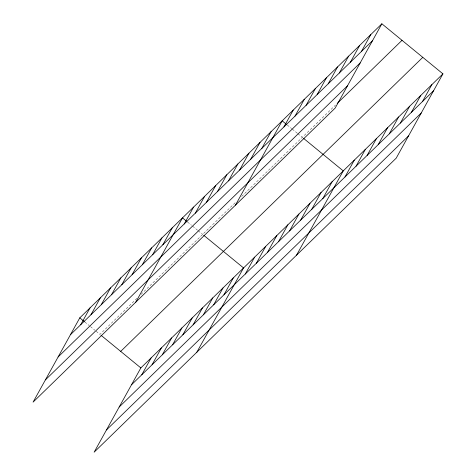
<?xml version="1.0" encoding="UTF-8"?>
<svg xmlns="http://www.w3.org/2000/svg" width="476" height="476" viewBox="0 0 476 476"><rect width="100%" height="100%" fill="white"/><g stroke="black" fill="none" stroke-linecap="round" stroke-linejoin="round"><path stroke-width="0.36" stroke-dasharray="2.38 1.78" d="M136.915 298.381L99.936 334.372L95.462 330.701M141.021 294.382L235.876 202.05M241.677 196.404L335.562 105.012M287.224 124.968L291.699 128.639M292.258 129.097L297.298 133.226M297.857 133.685L302.337 137.356M187.532 222.006L191.453 225.219M192.572 226.136L197.611 230.265M198.171 230.723L202.645 234.394M84.823 321.984L89.304 325.655M90.422 326.572L94.902 330.243"/><path stroke-width="0.71" d="M381.871 23.8L79.789 317.855L33.064 402.143L335.152 108.088L381.871 23.8L442.936 73.857L396.21 158.145L94.129 452.2L140.848 367.912L442.936 73.857M80.7 324.733L90.059 307.853M90.975 314.737L100.329 297.857M101.245 304.735L110.599 287.861M111.515 294.739L120.868 277.865M121.785 284.743L131.144 267.863M132.054 274.747L141.414 257.867M142.33 264.745L151.683 247.871M152.6 254.749L161.953 237.869M162.869 244.753L172.223 227.873M135.773 302.165L182.498 217.877L186.973 221.548M184.218 223.97L193.571 207.096M195.291 213.189L204.65 196.314M206.37 202.407L215.723 185.527M217.449 191.626L226.802 174.746M228.522 180.844L237.875 163.964M239.601 170.063L248.954 153.183M250.673 159.281L260.033 142.401M261.752 148.5L271.106 131.62M235.465 205.126L282.185 120.839L286.659 124.51M141.765 374.79L151.118 357.916M152.034 364.794L161.394 347.914M283.904 126.931L293.258 110.057M162.304 354.798L171.663 337.918M294.983 116.15L304.337 99.276M172.58 344.797L181.933 327.922M306.056 105.369L315.415 88.494M182.849 334.801L192.203 317.92M317.135 94.587L326.488 77.707M193.119 324.805L202.473 307.924M328.208 83.806L337.567 66.926M203.389 314.803L212.748 297.928M339.287 73.024L348.64 56.144M213.659 304.807L223.018 287.932M350.366 62.243L359.719 45.363M223.934 294.811L233.288 277.93M361.439 51.462L370.798 34.581M196.838 352.222L243.557 267.934L203.74 235.293M245.277 274.027L254.636 257.153M256.356 263.246L265.709 246.372M267.435 252.464L276.788 235.59M278.508 241.683L287.867 224.809M289.587 230.902L298.94 214.021M300.659 220.12L310.019 203.24M311.738 209.339L321.092 192.459M322.817 198.557L332.171 181.677M296.524 255.184L343.244 170.896L303.426 138.254M344.969 176.995L354.322 160.114M356.042 166.207L365.401 149.333M367.121 155.426L376.474 138.552M378.194 144.644L387.553 127.77M389.273 133.863L398.626 116.989M400.352 123.082L409.705 106.207M411.425 112.3L420.784 95.42M422.504 101.519L431.857 84.639M70.43 334.729L372.518 40.68M58.102 356.976L360.183 62.921M45.398 379.896L347.48 85.841M337.145 103.471L402.024 40.317M120.702 351.395L422.783 57.34M131.495 384.792L433.577 90.737M119.161 407.034L421.248 112.979M106.457 429.953L408.545 135.898M79.789 317.855L84.264 321.526M101.031 335.271L140.848 367.912"/></g></svg>
